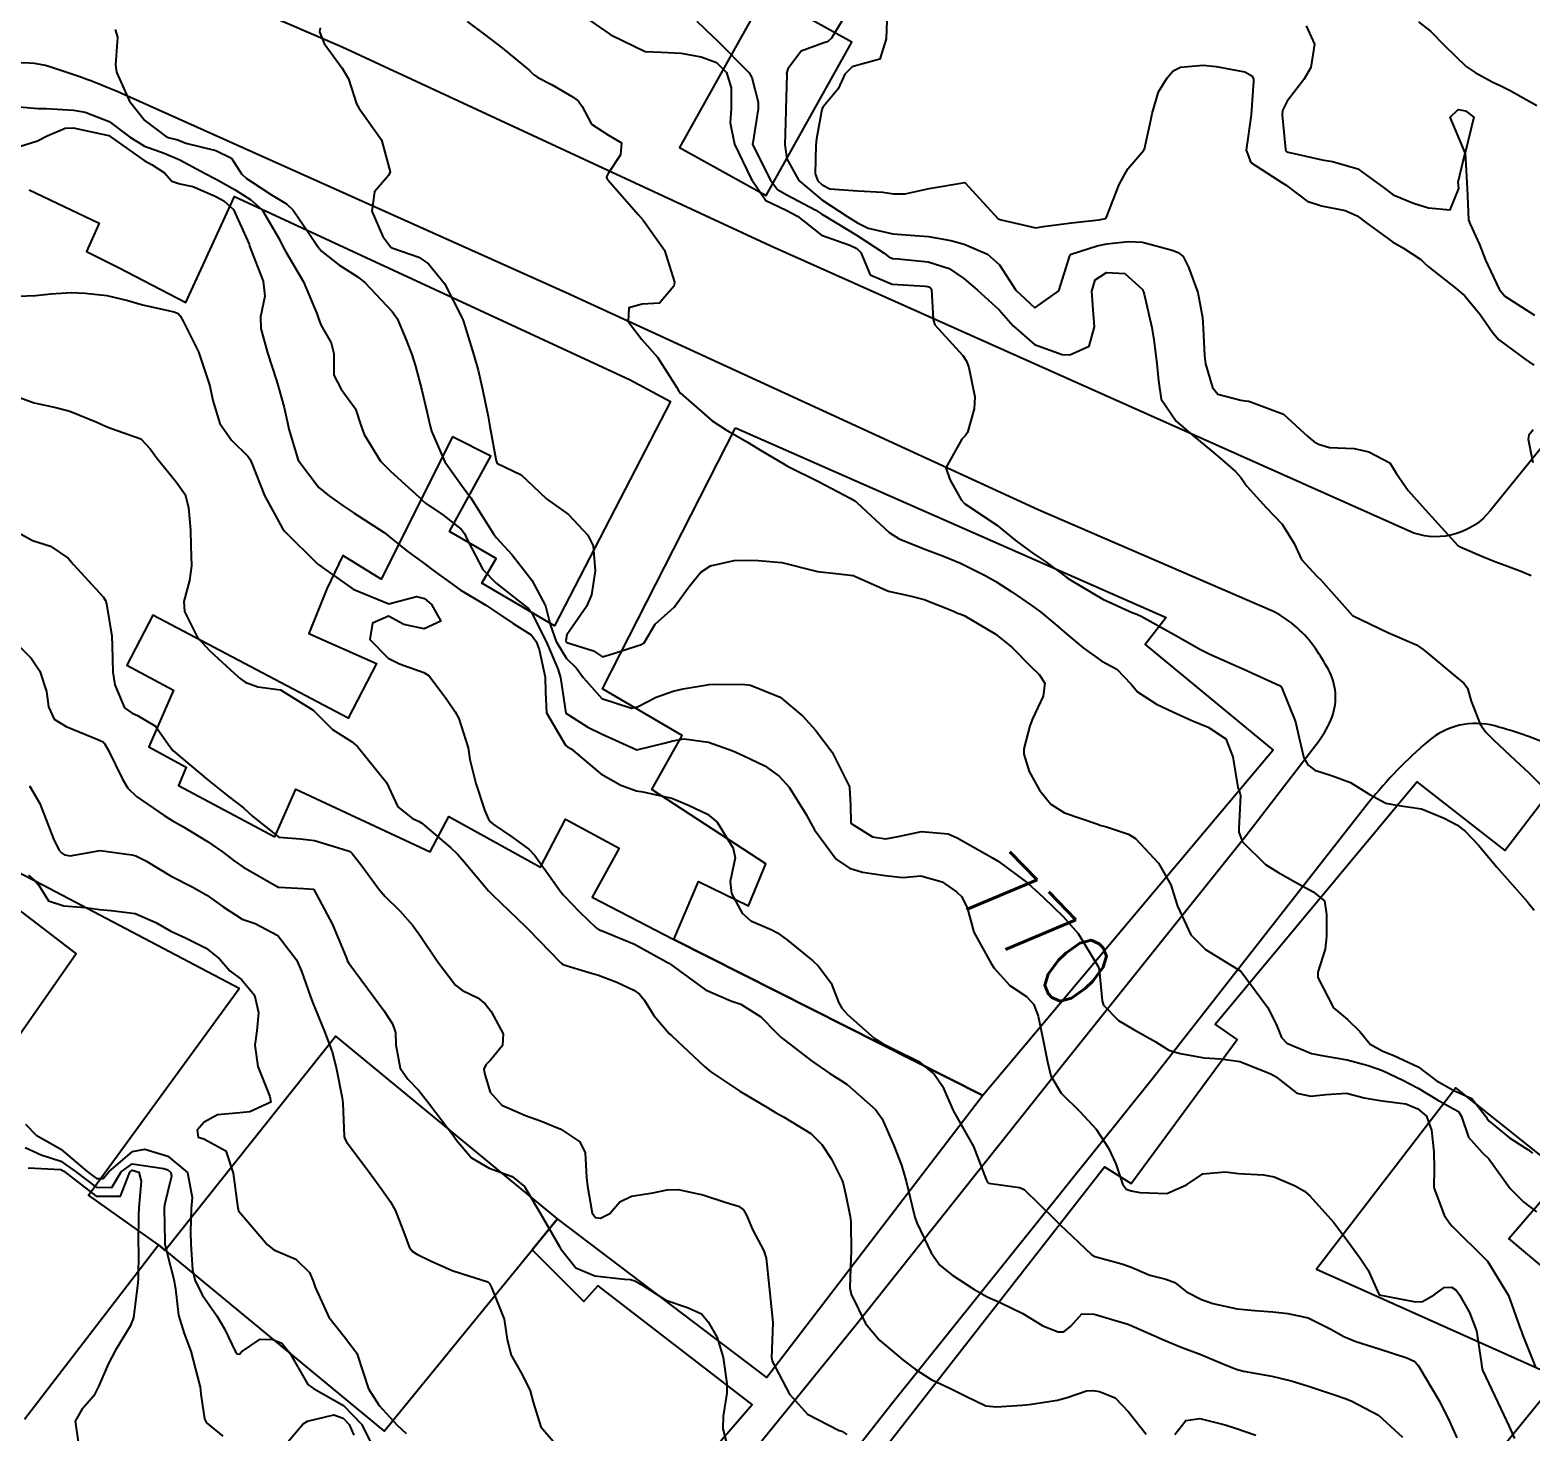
# Model space of a CAD drawing. Header units: metres. Extents: x 307586 to 320046, y 7427249 to 7434250.
# Drawn here: x 317066.9 to 317151, y 7432020.9 to 7432099.5 of the extents above; entities that cross this region are included whole.
import ezdxf
from ezdxf.enums import TextEntityAlignment as Align

# ---------------------------------------------------------------- set-up
doc = ezdxf.new("R2010")
doc.units = ezdxf.units.M
doc.header["$MEASUREMENT"] = 0
for name, color, linetype in [('Cotas', 45, 'Continuous'), ('Curvas de Nivel 1m', 11, 'Continuous'), ('Curvas de Nivel 5m', 15, 'Continuous'), ('Edificações', 30, 'Continuous'), ('Vias Primárias', 230, 'Continuous')]:
    doc.layers.add(name, color=color, linetype=linetype)
doc.styles.add('Style-STANDARD', font='STANDARD.shx')

msp = doc.modelspace()

# ---------------------------------------------------------------- linework, layer by layer
at = {"layer": 'Curvas de Nivel 1m', "flags": 128}
for points, elevation in [([(317114.94, 7432100.519), (317114.884, 7432098.988), (317114.519, 7432097.85), (317113.371, 7432097.535), (317112.967, 7432097.416), (317112.559, 7432097.018), (317112.195, 7432096.181), (317111.344, 7432095.187), (317111.29, 7432095.084), (317111.277, 7432095.031), (317110.978, 7432093.382), (317110.94, 7432093.034), (317110.903, 7432091.43), (317111.051, 7432091.032), (317111.291, 7432090.814), (317111.732, 7432090.582), (317113.287, 7432090.465), (317114.698, 7432090.4), (317115.286, 7432090.307), (317115.949, 7432090.311), (317117.289, 7432090.603), (317119.293, 7432090.93), (317121.152, 7432088.911), (317121.272, 7432088.869), (317121.329, 7432088.852), (317123.266, 7432088.402), (317123.685, 7432088.466), (317125.27, 7432088.678), (317125.44, 7432088.689), (317126.799, 7432088.845), (317127.189, 7432088.926), (317127.275, 7432089.093), (317127.941, 7432090.83), (317128.431, 7432091.698), (317129.322, 7432092.746), (317129.346, 7432092.787), (317129.353, 7432092.81), (317129.719, 7432094.426), (317129.794, 7432094.805), (317130.141, 7432096.017), (317130.636, 7432096.797), (317130.969, 7432097.194), (317131.372, 7432097.409), (317132.644, 7432097.507), (317133.373, 7432097.445), (317134.98, 7432097.134), (317135.366, 7432096.92), (317135.468, 7432096.739), (317135.476, 7432096.625), (317135.343, 7432094.74), (317135.055, 7432092.744), (317135.313, 7432092.068), (317137.12, 7432090.897), (317137.294, 7432090.791), (317137.393, 7432090.718), (317138.473, 7432089.89), (317139.282, 7432089.638), (317140.596, 7432089.361), (317141.277, 7432089.067), (317141.81, 7432088.665), (317143.257, 7432087.606), (317143.87, 7432087.259), (317144.853, 7432086.626), (317145.054, 7432086.427), (317145.247, 7432086.229), (317146.849, 7432084.983), (317147.224, 7432084.668), (317147.29, 7432084.599), (317148.171, 7432083.544), (317148.836, 7432082.575), (317149.197, 7432082.144), (317150.699, 7432081.036), (317151.175, 7432080.693)], 764), ([(317083.167, 7432099.601), (317083.123, 7432099.373), (317083.383, 7432098.726), (317084.396, 7432097.355), (317084.75, 7432096.742), (317085.202, 7432095.342), (317085.339, 7432095.079), (317086.604, 7432093.327), (317087.083, 7432091.534), (317086.984, 7432091.323), (317086.207, 7432090.408), (317086.063, 7432089.332), (317086.672, 7432087.905), (317087.126, 7432087.321), (317087.242, 7432087.255), (317088.691, 7432086.752), (317089.234, 7432086.387), (317090.131, 7432085.281), (317091.126, 7432083.339), (317091.15, 7432083.27), (317091.192, 7432083.149), (317091.776, 7432081.264), (317092.006, 7432080.42), (317092.28, 7432079.259), (317092.567, 7432077.82), (317092.669, 7432077.255), (317093.019, 7432075.335), (317093.052, 7432075.251), (317093.102, 7432075.197), (317094.422, 7432074.556), (317095.09, 7432073.915), (317095.848, 7432073.212), (317097.07, 7432072.341), (317098.165, 7432071.183), (317098.451, 7432070.583), (317098.563, 7432069.177), (317098.37, 7432067.823), (317098.083, 7432067.184), (317096.987, 7432065.582), (317096.922, 7432065.262), (317096.94, 7432065.2), (317096.982, 7432065.151), (317098.485, 7432064.684), (317098.975, 7432064.363), (317099.597, 7432064.543), (317100.981, 7432064.991), (317101.107, 7432065.023), (317101.323, 7432065.147), (317101.939, 7432066.195), (317103.003, 7432067.13), (317103.834, 7432068.304), (317104.5, 7432069.108), (317105.036, 7432069.454), (317106.371, 7432069.756), (317107.04, 7432069.781), (317107.715, 7432069.746), (317109.039, 7432069.635), (317110.888, 7432069.178), (317111.034, 7432069.138), (317112.055, 7432069.02), (317113.031, 7432068.908), (317113.198, 7432068.84), (317115.019, 7432068.042), (317116.202, 7432067.781), (317117.012, 7432067.571), (317118.611, 7432066.936), (317118.876, 7432066.807), (317119.001, 7432066.772), (317119.247, 7432066.681), (317120.99, 7432065.645), (317121.929, 7432064.901), (317122.972, 7432063.84), (317123.449, 7432063.364), (317123.764, 7432062.878), (317123.677, 7432062.154), (317123.074, 7432060.888), (317122.929, 7432060.487), (317122.6, 7432059.209), (317122.589, 7432058.893), (317122.898, 7432057.928), (317123.481, 7432056.881), (317124.109, 7432056.105), (317124.871, 7432055.621), (317126.735, 7432054.971), (317126.864, 7432054.922), (317126.929, 7432054.904), (317127.22, 7432054.835), (317128.468, 7432054.425), (317128.857, 7432054.173), (317130.142, 7432052.797), (317130.825, 7432051.581), (317131.083, 7432050.787), (317131.205, 7432050.389), (317131.955, 7432048.778), (317132.781, 7432047.956), (317134.763, 7432046.74), (317136.247, 7432044.725), (317136.733, 7432043.765), (317137.029, 7432043.018), (317137.329, 7432042.711), (317138.714, 7432042.119), (317139.403, 7432041.993), (317140.709, 7432041.771), (317141.899, 7432041.458), (317142.701, 7432041.166), (317143.845, 7432040.628), (317144.689, 7432040.179), (317145.741, 7432039.551), (317146.677, 7432039.026), (317146.949, 7432038.869), (317147.123, 7432038.593), (317147.51, 7432037.436), (317148.289, 7432036.575), (317148.648, 7432036.229), (317149.848, 7432034.558), (317150.615, 7432033.788), (317151.33, 7432033.259)], 769), ([(317091.4, 7432099.955), (317092.357, 7432099.26), (317093.381, 7432098.476), (317094.877, 7432097.227), (317095.124, 7432096.987), (317095.359, 7432096.824), (317096.164, 7432096.403), (317097.348, 7432095.718), (317097.643, 7432095.493), (317097.843, 7432095.192), (317098.363, 7432094.214), (317099.327, 7432093.6), (317100.043, 7432093.163), (317099.996, 7432092.48), (317099.297, 7432091.452), (317099.204, 7432091.261), (317099.224, 7432091.171), (317099.245, 7432091.124), (317099.292, 7432091.063), (317100.991, 7432089.153), (317101.268, 7432088.833), (317102.464, 7432087.138), (317103.013, 7432085.344), (317102.99, 7432085.132), (317102.183, 7432084.17), (317101.213, 7432084.113), (317100.458, 7432083.91), (317100.413, 7432083.158), (317101.188, 7432082.138), (317102.069, 7432081.141), (317103.156, 7432079.444), (317103.266, 7432079.24), (317103.362, 7432079.127), (317105.13, 7432077.591), (317105.872, 7432077.093), (317107.116, 7432076.387), (317107.926, 7432075.883), (317109.104, 7432075.183), (317109.358, 7432075.047), (317111.094, 7432074.175), (317112.858, 7432073.239), (317113.084, 7432073.117), (317113.153, 7432073.078), (317113.242, 7432073.008), (317115.058, 7432071.326), (317115.61, 7432070.974), (317117.047, 7432070.381), (317118.096, 7432069.997), (317119.04, 7432069.614), (317120.426, 7432068.916), (317121.028, 7432068.574), (317121.923, 7432067.997), (317123.008, 7432067.259), (317123.529, 7432066.882), (317124.339, 7432066.212), (317124.991, 7432065.654), (317125.92, 7432064.851), (317126.976, 7432064.117), (317127.802, 7432063.658), (317128.614, 7432062.815), (317128.957, 7432062.397), (317130.035, 7432061.711), (317130.94, 7432061.266), (317132.007, 7432060.779), (317132.929, 7432060.421), (317133.921, 7432059.753), (317134.317, 7432058.749), (317134.594, 7432057.038), (317134.704, 7432056.743), (317134.733, 7432056.594), (317134.653, 7432054.743), (317134.653, 7432054.535), (317134.855, 7432053.992), (317136.142, 7432052.727), (317136.836, 7432052.279), (317137.812, 7432051.722), (317138.82, 7432051.182), (317139.449, 7432050.684), (317139.566, 7432049.922), (317139.563, 7432048.682), (317139.489, 7432047.98), (317139.071, 7432046.687), (317139.073, 7432046.382), (317139.949, 7432044.678), (317140.737, 7432044.04), (317141.431, 7432043.364), (317142.009, 7432042.651), (317142.717, 7432042.255), (317143.327, 7432042.02), (317144.704, 7432041.373), (317145.699, 7432040.61), (317146.687, 7432040.058), (317147.697, 7432039.599), (317148.5, 7432038.573), (317148.559, 7432038.459), (317148.671, 7432038.338), (317149.816, 7432037.404), (317150.656, 7432036.858), (317150.85, 7432036.742), (317151.109, 7432036.543)], 768), ([(317098.247, 7432100.033), (317099.394, 7432099.26), (317099.528, 7432099.169), (317101.38, 7432098.283), (317102.27, 7432098.25), (317103.379, 7432098.188), (317104.516, 7432097.972), (317105.371, 7432097.66), (317105.93, 7432097.094), (317106.197, 7432096.249), (317106.19, 7432095.092), (317106.147, 7432094.28), (317106.376, 7432093.089), (317107.295, 7432091.189), (317107.347, 7432091.079), (317108.14, 7432089.926), (317109.276, 7432089.39), (317109.918, 7432089.044), (317111.257, 7432087.991), (317112.843, 7432087.42), (317113.246, 7432087.236), (317113.467, 7432087.007), (317113.991, 7432085.759), (317115.226, 7432085.245), (317117.057, 7432085.129), (317117.224, 7432085.112), (317117.337, 7432085.072), (317117.413, 7432084.957), (317117.518, 7432083.267), (317117.615, 7432082.954), (317119.178, 7432081.245), (317119.376, 7432080.928), (317119.516, 7432080.58), (317119.844, 7432078.923), (317119.819, 7432078.247), (317119.434, 7432076.927), (317119.302, 7432076.747), (317119.119, 7432076.555), (317118.231, 7432074.943), (317118.442, 7432074.285), (317119.085, 7432073.154), (317119.294, 7432072.928), (317121.066, 7432071.75), (317122.114, 7432070.899), (317123.046, 7432070.201), (317123.837, 7432069.674), (317124.93, 7432068.862), (317125.032, 7432068.789), (317125.227, 7432068.661), (317127.014, 7432067.583), (317128.696, 7432066.815), (317128.931, 7432066.74), (317129.002, 7432066.716), (317129.174, 7432066.635), (317130.991, 7432065.618), (317132.49, 7432064.775), (317132.98, 7432064.521), (317134.196, 7432063.973), (317134.972, 7432063.647), (317136.925, 7432062.758), (317136.963, 7432062.744), (317136.979, 7432062.736), (317136.992, 7432062.72), (317137.028, 7432062.653), (317137.818, 7432060.707), (317138.022, 7432059.802), (317138.283, 7432058.699), (317138.511, 7432058.3), (317138.906, 7432058.013), (317139.897, 7432057.686), (317140.899, 7432057.315), (317141.944, 7432056.659), (317142.885, 7432056.15), (317143.48, 7432056.045), (317144.881, 7432055.83), (317146.158, 7432055.323), (317146.868, 7432054.934), (317147.331, 7432054.593), (317148.075, 7432053.802), (317148.846, 7432052.884), (317149.113, 7432052.567), (317150.814, 7432050.621), (317150.876, 7432050.549), (317151.199, 7432050.157)], 767), ([(317104.264, 7432099.979), (317105.179, 7432099.103), (317105.39, 7432098.914), (317107.194, 7432097.082), (317107.36, 7432096.816), (317107.71, 7432095.438), (317107.715, 7432095.074), (317107.402, 7432093.157), (317107.397, 7432093.079), (317107.446, 7432092.953), (317108.392, 7432091.064), (317108.784, 7432090.553), (317109.285, 7432090.258), (317110.93, 7432089.38), (317111.274, 7432089.167), (317111.492, 7432089.028), (317113.257, 7432087.969), (317114.762, 7432086.987), (317115.025, 7432086.768), (317115.24, 7432086.68), (317115.557, 7432086.659), (317117.238, 7432086.484), (317118.411, 7432086.119), (317119.229, 7432085.551), (317119.987, 7432084.922), (317121.212, 7432083.808), (317121.989, 7432082.902), (317123.188, 7432081.865), (317124.744, 7432081.302), (317125.179, 7432081.283), (317126.264, 7432081.772), (317126.548, 7432082.847), (317126.492, 7432083.565), (317126.409, 7432084.848), (317126.587, 7432085.489), (317127.233, 7432085.889), (317128.251, 7432085.843), (317129.224, 7432084.96), (317129.3, 7432084.809), (317129.342, 7432084.688), (317129.778, 7432082.804), (317129.873, 7432082.123), (317130.052, 7432080.801), (317130.135, 7432079.829), (317130.301, 7432078.799), (317131.134, 7432077.559), (317132.048, 7432076.781), (317133.114, 7432075.905), (317133.73, 7432075.381), (317134.464, 7432074.75), (317134.755, 7432074.401), (317135.095, 7432073.929), (317136.183, 7432072.729), (317137.069, 7432071.788), (317137.754, 7432070.709), (317138.156, 7432069.815), (317139.035, 7432068.85), (317139.215, 7432068.688), (317141.013, 7432066.67), (317142.999, 7432065.72), (317144.594, 7432065.021), (317144.985, 7432064.762), (317145.161, 7432064.618), (317146.968, 7432063.107), (317147.248, 7432062.878), (317147.466, 7432062.592), (317147.668, 7432061.874), (317148.165, 7432060.582), (317148.494, 7432060.142), (317148.924, 7432059.704), (317150.123, 7432058.558), (317150.906, 7432057.849), (317152.241, 7432056.537)], 766), ([(317138.423, 7432099.725), (317138.879, 7432098.698), (317138.684, 7432097.39), (317138.293, 7432096.706), (317137.351, 7432095.502), (317137.097, 7432094.971), (317137.074, 7432094.723), (317137.255, 7432092.789), (317137.27, 7432092.721), (317137.322, 7432092.67), (317137.406, 7432092.634), (317139.316, 7432092.206), (317139.887, 7432092.112), (317141.308, 7432091.696), (317142.746, 7432090.655), (317143.289, 7432090.248), (317144.439, 7432089.787), (317145.282, 7432089.51), (317146.49, 7432089.399), (317146.973, 7432090.603), (317146.943, 7432090.959), (317147.323, 7432092.6), (317146.49, 7432094.609), (317146.933, 7432095.021), (317147.348, 7432094.951), (317147.812, 7432094.593), (317147.323, 7432092.6), (317147.449, 7432090.598), (317147.525, 7432088.845), (317147.601, 7432088.595), (317148.129, 7432087.455), (317148.472, 7432086.582), (317149.229, 7432084.953), (317149.544, 7432084.567), (317151.213, 7432083.511)], 763), ([(317144.712, 7432099.937), (317145.401, 7432099.395), (317146.18, 7432098.612), (317147.381, 7432097.448), (317147.884, 7432097.098), (317148.851, 7432096.578), (317149.369, 7432096.328), (317149.843, 7432096.088), (317151.354, 7432095.258)], 762), ([(317065.672, 7432095.242), (317067.336, 7432095.082), (317067.811, 7432095.078), (317069.335, 7432094.984), (317069.983, 7432094.873), (317071.326, 7432094.358), (317072.478, 7432093.498), (317073.308, 7432092.976), (317074.411, 7432092.58), (317075.3, 7432092.205), (317076.721, 7432091.446), (317077.29, 7432091.145), (317078.391, 7432090.53), (317079.279, 7432089.971), (317079.904, 7432089.404), (317080.864, 7432087.778), (317081.05, 7432087.392), (317081.24, 7432087.057), (317082.23, 7432085.38), (317082.967, 7432083.602), (317083.039, 7432083.372), (317083.189, 7432082.961), (317083.77, 7432081.952), (317083.918, 7432081.359), (317083.935, 7432080.133), (317084.332, 7432079.352), (317085.137, 7432078.254), (317085.44, 7432077.337), (317085.634, 7432076.819), (317086.545, 7432075.326), (317087.095, 7432074.766), (317088.702, 7432073.296), (317088.891, 7432073.112), (317089.07, 7432072.964), (317090.038, 7432072.306), (317091.056, 7432071.502), (317091.242, 7432071.268), (317091.42, 7432070.895), (317092.274, 7432069.258), (317093.021, 7432068.486), (317094.604, 7432067.226), (317094.835, 7432067.056), (317094.999, 7432066.843), (317095.82, 7432065.212), (317096.485, 7432063.687), (317096.632, 7432063.203), (317096.933, 7432061.2), (317098.165, 7432060.421), (317098.922, 7432060.042), (317100.913, 7432059.15), (317102.512, 7432059.539), (317102.918, 7432059.653), (317103.561, 7432059.762), (317104.918, 7432059.579), (317106.29, 7432059.086), (317106.909, 7432058.811), (317108.082, 7432058.244), (317108.892, 7432057.677), (317109.441, 7432057.044), (317110.388, 7432055.514), (317110.652, 7432055.032), (317110.859, 7432054.665), (317112.074, 7432053.018), (317112.835, 7432052.515), (317113.546, 7432052.286), (317114.83, 7432052.108), (317115.812, 7432051.986), (317116.83, 7432052.089), (317118.027, 7432051.74), (317118.817, 7432051.186), (317119.108, 7432050.927), (317119.414, 7432050.317), (317119.79, 7432048.92), (317120.767, 7432047.164), (317120.927, 7432046.908), (317121.804, 7432045.944), (317122.747, 7432045.327), (317123.148, 7432044.876), (317123.396, 7432044.214), (317123.677, 7432042.87), (317123.914, 7432041.658), (317124.111, 7432040.866), (317124.683, 7432039.899), (317125.757, 7432038.849), (317126.659, 7432037.885), (317127.344, 7432036.829), (317127.751, 7432035.94), (317128.119, 7432034.818), (317128.334, 7432034.528), (317128.619, 7432034.421), (317129.093, 7432034.33), (317130.618, 7432034.275), (317131.718, 7432034.774), (317132.629, 7432035.381), (317133.887, 7432035.49), (317134.63, 7432035.402), (317136.029, 7432035.326), (317136.63, 7432035.206), (317137.795, 7432034.702), (317138.327, 7432034.402), (317138.618, 7432034.156), (317139.942, 7432032.677), (317140.59, 7432031.838), (317141.454, 7432030.657), (317141.891, 7432029.975), (317142.491, 7432028.641), (317142.516, 7432028.604), (317142.552, 7432028.592), (317142.608, 7432028.584), (317144.549, 7432028.209), (317144.943, 7432028.222), (317145.595, 7432028.61), (317146.144, 7432029.018), (317146.557, 7432029.032), (317146.817, 7432028.858), (317147.014, 7432028.593), (317147.575, 7432027.617), (317147.972, 7432026.578), (317148.234, 7432024.847), (317148.255, 7432024.574), (317148.308, 7432024.38), (317148.497, 7432023.979), (317149.161, 7432022.563), (317149.788, 7432021.231), (317150.102, 7432020.554)], 771), ([(317066.017, 7432092.861), (317067.31, 7432093.267), (317067.869, 7432093.552), (317068.87, 7432093.987), (317069.32, 7432093.993), (317071.226, 7432093.599), (317071.314, 7432093.565), (317071.395, 7432093.509), (317073.3, 7432092.168), (317073.744, 7432091.93), (317074.439, 7432091.473), (317074.838, 7432091.016), (317075.287, 7432090.869), (317076.02, 7432090.718), (317077.28, 7432090.175), (317077.757, 7432089.912), (317078.302, 7432089.425), (317079.181, 7432087.474), (317079.194, 7432087.411), (317079.202, 7432087.37), (317079.242, 7432087.276), (317079.974, 7432085.402), (317080.051, 7432084.561), (317079.821, 7432083.404), (317079.837, 7432082.753), (317080.215, 7432081.4), (317080.709, 7432079.843), (317080.846, 7432079.393), (317081.137, 7432078.321), (317081.346, 7432077.388), (317081.395, 7432077.113), (317081.936, 7432075.382), (317083.08, 7432073.852), (317083.677, 7432073.361), (317084.503, 7432072.784), (317085.064, 7432072.401), (317086.739, 7432071.323), (317087.051, 7432071.086), (317088.026, 7432070.288), (317089.036, 7432069.55), (317089.389, 7432069.286), (317091.015, 7432068.109), (317092.436, 7432067.256), (317092.999, 7432066.886), (317093.983, 7432066.226), (317094.987, 7432065.597), (317095.259, 7432065.217), (317095.427, 7432064.767), (317095.769, 7432063.212), (317095.788, 7432062.374), (317095.836, 7432061.211), (317096.915, 7432059.409), (317097.03, 7432059.314), (317097.231, 7432059.195), (317098.892, 7432057.798), (317100.012, 7432057.159), (317100.88, 7432056.847), (317101.24, 7432056.786), (317102.876, 7432056.438), (317103.805, 7432056.049), (317104.867, 7432055.539), (317105.412, 7432055.095), (317106.301, 7432053.633), (317106.411, 7432053.084), (317106.139, 7432051.771), (317106.207, 7432051.086), (317106.802, 7432049.984), (317107.292, 7432049.567), (317108.468, 7432049.055), (317108.79, 7432048.879), (317109.356, 7432048.473), (317110.767, 7432047.321), (317111.09, 7432047.025), (317111.806, 7432046.067), (317112.216, 7432045.008), (317112.397, 7432044.662), (317112.736, 7432044.291), (317114.216, 7432042.985), (317114.718, 7432042.659), (317115.317, 7432042.37), (317116.704, 7432041.669), (317117.587, 7432040.947), (317118.036, 7432040.289), (317118.633, 7432038.931), (317118.672, 7432038.857), (317119.781, 7432036.919), (317120.478, 7432035.058), (317120.553, 7432034.911), (317120.622, 7432034.862), (317122.358, 7432034.622), (317122.619, 7432034.499), (317124.295, 7432032.863), (317124.598, 7432032.561), (317126.398, 7432030.842), (317126.572, 7432030.756), (317128.089, 7432030.338), (317128.566, 7432030.165), (317129.655, 7432029.706), (317130.56, 7432029.481), (317131.064, 7432029.288), (317131.71, 7432028.773), (317132.547, 7432028.336), (317133.186, 7432028.114), (317134.544, 7432027.822), (317135.549, 7432027.723), (317136.542, 7432027.651), (317137.397, 7432027.563), (317138.539, 7432027.303), (317139.792, 7432026.677), (317140.527, 7432026.261), (317141.194, 7432025.988), (317142.517, 7432025.58), (317144.06, 7432025.074), (317144.507, 7432024.87), (317144.709, 7432024.618), (317145.023, 7432024.089), (317145.911, 7432022.606), (317146.466, 7432021.465), (317146.854, 7432020.594)], 772), ([(317066.216, 7432084.562), (317067.209, 7432084.602), (317068.06, 7432084.697), (317069.211, 7432084.767), (317069.989, 7432084.744), (317071.209, 7432084.612), (317072.383, 7432084.321), (317073.202, 7432084.087), (317074.973, 7432083.687), (317075.195, 7432083.588), (317075.31, 7432083.459), (317075.475, 7432083.172), (317076.34, 7432081.448), (317076.948, 7432079.649), (317076.997, 7432079.442), (317077.142, 7432078.717), (317077.537, 7432077.434), (317078.186, 7432076.497), (317079.105, 7432075.607), (317079.243, 7432075.409), (317079.344, 7432075.162), (317080.045, 7432073.4), (317081.055, 7432071.556), (317081.178, 7432071.389), (317083.035, 7432069.557), (317083.143, 7432069.478), (317083.297, 7432069.366), (317085.015, 7432068.152), (317087.003, 7432067.32), (317088.561, 7432067.745), (317089.008, 7432067.617), (317089.4, 7432067.286), (317089.924, 7432066.35), (317088.989, 7432065.924), (317087.854, 7432066.17), (317086.996, 7432066.639), (317086.087, 7432066.234), (317085.953, 7432065.33), (317086.967, 7432064.275), (317087.607, 7432063.955), (317088.965, 7432063.484), (317089.266, 7432063.287), (317090.255, 7432061.965), (317090.721, 7432061.272), (317090.929, 7432060.899), (317091.458, 7432059.265), (317091.556, 7432058.611), (317091.887, 7432057.26), (317092.394, 7432055.728), (317092.603, 7432055.253), (317092.713, 7432055.103), (317092.86, 7432054.976), (317093.895, 7432054.272), (317094.846, 7432053.575), (317095.187, 7432053.217), (317096.183, 7432051.846), (317096.635, 7432051.202), (317096.811, 7432050.983), (317097.686, 7432050.071), (317098.632, 7432049.172), (317098.791, 7432049.063), (317098.964, 7432048.995), (317100.779, 7432048.252), (317102.694, 7432047.191), (317102.763, 7432047.15), (317102.806, 7432047.12), (317104.749, 7432045.702), (317106.17, 7432045.086), (317106.741, 7432044.882), (317107.86, 7432044.189), (317108.725, 7432043.307), (317108.985, 7432043.047), (317110.703, 7432041.712), (317111.73, 7432041.014), (317112.322, 7432040.638), (317112.687, 7432040.386), (317114.281, 7432038.984), (317114.665, 7432038.465), (317115.314, 7432036.973), (317115.735, 7432035.866), (317116.009, 7432034.966), (317116.454, 7432033.112), (317116.49, 7432032.961), (317116.598, 7432032.642), (317117.402, 7432030.948), (317117.888, 7432030.262), (317118.561, 7432029.719), (317119.795, 7432028.918), (317120.547, 7432028.487), (317121.278, 7432028.163), (317122.533, 7432027.556), (317123.652, 7432026.869), (317124.52, 7432026.533), (317124.842, 7432026.534), (317125.235, 7432026.853), (317125.843, 7432027.538), (317126.533, 7432027.515), (317128.363, 7432026.975), (317128.525, 7432026.917), (317128.785, 7432026.807), (317130.515, 7432026.036), (317131.412, 7432025.677), (317132.508, 7432025.249), (317133.715, 7432024.748), (317134.5, 7432024.435), (317134.904, 7432024.33), (317136.496, 7432024.048), (317137.575, 7432023.786), (317138.491, 7432023.499), (317140.233, 7432022.925), (317140.485, 7432022.836), (317140.606, 7432022.79), (317140.937, 7432022.663), (317142.471, 7432021.856), (317143.82, 7432020.626)], 773), ([(317065.574, 7432079.148), (317067.138, 7432078.596), (317068.347, 7432078.329), (317069.132, 7432078.124), (317070.641, 7432077.515), (317071.121, 7432077.284), (317071.475, 7432077.151), (317073.114, 7432076.582), (317073.642, 7432076.016), (317074.019, 7432075.476), (317075.084, 7432074.171), (317075.597, 7432073.455), (317075.785, 7432072.734), (317075.888, 7432071.452), (317075.916, 7432070.579), (317075.946, 7432069.451), (317075.83, 7432068.643), (317075.517, 7432067.455), (317075.563, 7432066.889), (317076.29, 7432065.447), (317076.972, 7432064.693), (317078.357, 7432063.419), (317078.671, 7432063.135), (317078.948, 7432062.943), (317079.673, 7432062.676), (317080.944, 7432062.51), (317082.769, 7432061.372), (317082.931, 7432061.19), (317083.847, 7432060.281), (317084.916, 7432059.61), (317085.249, 7432059.337), (317086.883, 7432057.32), (317087.515, 7432055.956), (317088.327, 7432055.298), (317088.703, 7432055.135), (317088.86, 7432055.043), (317090.474, 7432053.646), (317090.843, 7432053.313), (317090.865, 7432053.291), (317090.884, 7432053.269), (317091.254, 7432052.846), (317092.602, 7432051.243), (317092.698, 7432051.128), (317092.811, 7432051.012), (317094.686, 7432049.221), (317094.791, 7432049.116), (317096.639, 7432047.201), (317096.762, 7432047.12), (317098.24, 7432046.66), (317098.756, 7432046.508), (317099.781, 7432046.131), (317100.748, 7432045.668), (317101.054, 7432045.453), (317101.315, 7432045.141), (317101.853, 7432044.252), (317102.724, 7432043.251), (317102.863, 7432043.119), (317104.697, 7432041.388), (317105.056, 7432041.096), (317106.682, 7432040.015), (317107.273, 7432039.666), (317108.288, 7432039.056), (317108.67, 7432038.826), (317109.13, 7432038.582), (317110.652, 7432037.644), (317111.273, 7432037.021), (317111.821, 7432036.199), (317112.411, 7432035.003), (317112.462, 7432034.843), (317112.615, 7432034.179), (317112.868, 7432032.997), (317112.897, 7432032.698), (317112.917, 7432030.997), (317112.906, 7432030.66), (317112.843, 7432028.997), (317112.913, 7432028.63), (317113.714, 7432026.988), (317114.514, 7432026.061), (317115.818, 7432024.967), (317116.498, 7432024.426), (317117.401, 7432023.855), (317118.487, 7432023.359), (317119.346, 7432022.921), (317120.475, 7432022.388), (317121.056, 7432022.32), (317122.476, 7432022.41), (317122.895, 7432022.457), (317124.481, 7432022.707), (317124.61, 7432022.73), (317125.03, 7432022.855), (317126.108, 7432023.222), (317126.487, 7432023.24), (317126.832, 7432023.18), (317127.708, 7432022.822), (317128.471, 7432022.042), (317129.457, 7432020.8)], 774), ([(317151.138, 7432077.074), (317150.904, 7432076.783), (317150.858, 7432076.553), (317151.113, 7432075.246)], 764), ([(317065.684, 7432065.573), (317066.964, 7432064.288), (317067.443, 7432063.553), (317067.814, 7432062.42), (317067.935, 7432061.545), (317068.256, 7432060.87), (317068.922, 7432060.455), (317070.698, 7432059.729), (317070.914, 7432059.627), (317070.99, 7432059.586), (317071.079, 7432059.508), (317071.274, 7432059.138), (317072.079, 7432057.492), (317072.384, 7432056.993), (317072.873, 7432056.537), (317074.417, 7432055.464), (317074.859, 7432055.185), (317075.463, 7432054.845), (317076.842, 7432054.014), (317077.686, 7432053.427), (317078.34, 7432052.929), (317078.825, 7432052.587), (317080.704, 7432051.501), (317080.814, 7432051.452), (317080.863, 7432051.439), (317082.23, 7432051.369), (317082.779, 7432051.327), (317082.812, 7432051.31), (317083.859, 7432049.349), (317084.635, 7432047.472), (317084.682, 7432047.341), (317084.761, 7432047.19), (317086.157, 7432045.326), (317086.735, 7432044.529), (317087.209, 7432043.794), (317087.384, 7432043.31), (317087.41, 7432042.612), (317087.648, 7432041.306), (317088.076, 7432040.688), (317088.681, 7432040.055), (317089.279, 7432039.284), (317090.646, 7432037.489), (317090.809, 7432037.268), (317091.648, 7432036.27), (317092.627, 7432035.698), (317093.924, 7432035.227), (317094.617, 7432034.675), (317095.478, 7432033.211), (317096.575, 7432031.313), (317096.637, 7432031.199), (317097.484, 7432030.108), (317098.558, 7432029.67), (317100.223, 7432029.487), (317100.556, 7432029.463), (317100.803, 7432029.394), (317101.221, 7432029.14), (317102.541, 7432028.31), (317103.755, 7432027.887), (317104.529, 7432027.528), (317104.903, 7432027.096), (317105.401, 7432026.204), (317105.752, 7432025.088), (317105.944, 7432023.63), (317105.957, 7432023.085), (317105.749, 7432021.802), (317105.734, 7432021.087), (317106.199, 7432019.319)], 776), ([(317066.879, 7432057.118), (317067.449, 7432056.131), (317067.675, 7432055.548), (317068.22, 7432054.162), (317068.523, 7432053.535), (317068.663, 7432053.364), (317068.83, 7432053.262), (317069.153, 7432053.203), (317070.833, 7432053.51), (317072.607, 7432053.259), (317072.83, 7432053.196), (317073.384, 7432052.918), (317074.819, 7432052.072), (317076.021, 7432051.448), (317076.808, 7432050.992), (317077.715, 7432050.339), (317078.795, 7432049.658), (317079.509, 7432049.403), (317080.783, 7432048.742), (317081.83, 7432047.374), (317082.121, 7432046.734), (317082.604, 7432045.362), (317082.738, 7432045.005), (317083.411, 7432043.353), (317083.834, 7432042.216), (317084.049, 7432041.346), (317084.384, 7432039.635), (317084.424, 7432039.342), (317084.505, 7432037.481), (317084.552, 7432037.341), (317084.641, 7432037.184), (317086.014, 7432035.326), (317086.615, 7432034.506), (317087.111, 7432033.815), (317087.378, 7432033.308), (317087.882, 7432032.002), (317088.157, 7432031.296), (317088.325, 7432031.048), (317088.569, 7432030.884), (317089.343, 7432030.504), (317090.56, 7432029.957), (317091.086, 7432029.789), (317092.554, 7432029.325), (317092.654, 7432029.239), (317092.769, 7432029.019), (317093.463, 7432027.231), (317093.637, 7432026.104), (317093.87, 7432025.226), (317094.492, 7432024.09), (317094.933, 7432023.215), (317095.095, 7432022.592), (317095.535, 7432021.209), (317096.442, 7432020.13)], 777), ([(317066.819, 7432052.139), (317067.128, 7432051.867), (317067.399, 7432051.551), (317067.939, 7432050.677), (317068.802, 7432050.394), (317070.016, 7432050.303), (317070.8, 7432050.194), (317071.447, 7432050.148), (317072.798, 7432049.977), (317073.957, 7432049.468), (317074.786, 7432048.99), (317075.617, 7432048.615), (317076.772, 7432048.038), (317077.512, 7432047.429), (317078.1, 7432046.763), (317078.752, 7432046.273), (317079.472, 7432045.403), (317079.71, 7432044.419), (317079.607, 7432043.401), (317079.505, 7432042.601), (317079.671, 7432041.4), (317080.346, 7432039.723), (317080.4, 7432039.393), (317079.212, 7432038.857), (317078.664, 7432038.808), (317077.404, 7432038.687), (317076.655, 7432038.278), (317076.259, 7432037.833), (317076.314, 7432037.443), (317076.642, 7432037.34), (317077.88, 7432036.666), (317078.283, 7432035.415), (317078.554, 7432033.45), (317078.557, 7432033.411), (317078.56, 7432033.378), (317078.592, 7432033.311), (317080.217, 7432031.394), (317080.57, 7432031.127), (317081.795, 7432030.601), (317082.558, 7432029.856), (317082.771, 7432029.358), (317082.882, 7432029.023), (317083.641, 7432027.349), (317084.512, 7432026.258), (317085.211, 7432025.333), (317085.564, 7432024.257), (317085.869, 7432023.326), (317086.469, 7432022.401), (317087.474, 7432021.305), (317087.985, 7432020.833)], 778), ([(317066.652, 7432038.168), (317067.242, 7432037.551), (317068.141, 7432037.04), (317068.635, 7432036.757), (317070.097, 7432035.515), (317070.617, 7432035.124), (317071, 7432035.121), (317071.316, 7432035.5), (317072.634, 7432036.626), (317073.34, 7432036.769), (317074.632, 7432036.369), (317075.726, 7432035.449), (317075.996, 7432034.053), (317075.926, 7432033.447), (317075.899, 7432032.128), (317075.919, 7432031.447), (317076.005, 7432029.999), (317076.134, 7432029.444), (317076.54, 7432028.607), (317077.36, 7432027.427), (317077.796, 7432026.701), (317078.416, 7432025.411), (317078.501, 7432025.297), (317078.634, 7432025.275), (317078.755, 7432025.407), (317079.797, 7432026.11), (317080.51, 7432026.1), (317081.016, 7432025.89), (317081.442, 7432025.376), (317082.476, 7432023.58), (317082.778, 7432023.357), (317084.469, 7432022.404), (317085.503, 7432021.33), (317086.434, 7432019.444)], 779), ([(317066.792, 7432035.724), (317068.624, 7432035.619), (317068.787, 7432035.528), (317070.602, 7432034.132), (317071.966, 7432034.126), (317072.5, 7432035.482), (317072.624, 7432035.592), (317072.996, 7432035.476), (317073.123, 7432034.967), (317072.996, 7432033.476), (317072.978, 7432033.087), (317072.957, 7432031.476), (317072.97, 7432031.075), (317072.967, 7432029.476), (317072.927, 7432029.096), (317072.721, 7432027.478), (317072.693, 7432027.306), (317072.517, 7432026.853), (317071.681, 7432025.492), (317071.27, 7432024.72), (317070.763, 7432023.506), (317070.467, 7432022.942), (317069.799, 7432022.177), (317069.429, 7432021.52), (317069.596, 7432020.364)], 781), ([(317131.054, 7432020.781), (317131.675, 7432021.562), (317132.467, 7432021.672), (317133.886, 7432021.321), (317134.459, 7432021.12), (317135.603, 7432020.729)], 774)]:
    msp.add_lwpolyline(points, dxfattribs=dict(at, elevation=elevation))
at = {"layer": 'Curvas de Nivel 5m', "flags": 128}
for points, elevation in [([(317071.678, 7432099.507), (317071.804, 7432099.088), (317071.694, 7432097.507), (317071.743, 7432097.122), (317072.472, 7432095.499), (317073.327, 7432094.404), (317074.561, 7432093.471), (317075.175, 7432093.325), (317075.311, 7432093.276), (317075.63, 7432093.136), (317077.306, 7432092.723), (317078.183, 7432092.308), (317078.753, 7432091.418), (317079.034, 7432091.157), (317079.289, 7432090.996), (317080.436, 7432090.244), (317081.276, 7432089.738), (317081.655, 7432089.386), (317082.531, 7432088.1), (317083.005, 7432087.372), (317083.24, 7432087.087), (317084.202, 7432086.325), (317085.226, 7432085.668), (317085.668, 7432085.336), (317087.199, 7432083.715), (317087.474, 7432083.316), (317087.985, 7432082.112), (317088.295, 7432081.303), (317088.512, 7432080.645), (317088.866, 7432079.294), (317089.135, 7432078.102), (317089.323, 7432077.288), (317089.396, 7432077.011), (317090.142, 7432075.28), (317091.09, 7432073.971), (317091.611, 7432073.265), (317092.557, 7432071.759), (317092.878, 7432071.252), (317093.051, 7432071.018), (317093.903, 7432070.099), (317094.579, 7432069.227), (317095.024, 7432068.649), (317095.784, 7432067.212), (317096.042, 7432066.16), (317096.379, 7432065.206), (317096.974, 7432064.268), (317097.515, 7432063.738), (317097.913, 7432063.186), (317098.946, 7432062.021), (317100.604, 7432061.488), (317100.939, 7432061.562), (317101.986, 7432062.101), (317102.952, 7432062.43), (317103.512, 7432062.564), (317104.959, 7432062.809), (317105.227, 7432062.829), (317106.959, 7432062.799), (317107.269, 7432062.765), (317108.948, 7432062.088), (317110.208, 7432061.037), (317110.925, 7432060.249), (317111.846, 7432059.021), (317112.82, 7432057.075), (317112.83, 7432057.011), (317112.873, 7432056.015), (317112.892, 7432055.039), (317112.913, 7432055.009), (317114.123, 7432054.259), (317114.855, 7432054.156), (317115.545, 7432054.284), (317116.859, 7432054.575), (317118.352, 7432054.432), (317118.856, 7432054.22), (317120.44, 7432053.321), (317120.845, 7432053.097), (317121.15, 7432052.907), (317122.825, 7432051.669), (317123.7, 7432050.877), (317124.261, 7432050.322), (317124.802, 7432049.805), (317125.641, 7432048.852), (317126.765, 7432047.008), (317126.822, 7432046.839), (317126.978, 7432045.07), (317127.058, 7432044.835), (317127.893, 7432043.981), (317128.73, 7432043.488), (317129.947, 7432042.798), (317130.716, 7432042.32), (317131.364, 7432042.129), (317132.71, 7432041.89), (317133.631, 7432041.829), (317134.707, 7432041.676), (317136.442, 7432040.977), (317136.695, 7432040.831), (317136.847, 7432040.718), (317137.893, 7432039.91), (317138.683, 7432039.734), (317139.547, 7432039.819), (317140.685, 7432039.902), (317141.67, 7432039.642), (317142.681, 7432039.482), (317143.997, 7432039.309), (317144.677, 7432039.016), (317145.166, 7432038.615), (317145.452, 7432037.826), (317145.567, 7432036.611), (317145.589, 7432035.661), (317145.565, 7432034.611), (317146.154, 7432033.058), (317146.469, 7432032.601), (317146.601, 7432032.455), (317148.503, 7432030.571), (317148.535, 7432030.533), (317148.572, 7432030.49), (317149.754, 7432028.558), (317150.455, 7432026.63), (317150.481, 7432026.551), (317150.531, 7432026.42), (317151.279, 7432024.538)], 770), ([(317112.411, 7432100.012), (317111.821, 7432099.026), (317111.589, 7432098.829), (317111.389, 7432098.758), (317110.123, 7432098.302), (317109.367, 7432097.304), (317109.305, 7432097.11), (317109.303, 7432097.051), (317109.309, 7432096.997), (317109.261, 7432095.051), (317109.253, 7432094.963), (317109.206, 7432093.052), (317109.311, 7432092.266), (317109.991, 7432091.043), (317111.282, 7432089.971), (317112.724, 7432089.015), (317113.268, 7432088.679), (317113.88, 7432088.384), (317115.259, 7432088.07), (317116.234, 7432087.994), (317117.257, 7432087.914), (317118.5, 7432087.696), (317119.251, 7432087.478), (317120.552, 7432086.917), (317121.237, 7432086.323), (317122.142, 7432084.901), (317123.213, 7432083.916), (317124.553, 7432084.87), (317125.16, 7432086.78), (317125.173, 7432086.861), (317125.203, 7432086.901), (317125.244, 7432086.921), (317126.701, 7432087.396), (317127.253, 7432087.498), (317128.442, 7432087.636), (317129.255, 7432087.603), (317130.903, 7432087.139), (317131.246, 7432087.021), (317131.518, 7432086.787), (317131.828, 7432086.193), (317132.355, 7432084.779), (317132.604, 7432083.381), (317132.65, 7432082.776), (317132.723, 7432081.231), (317132.769, 7432080.774), (317133.16, 7432079.458), (317133.461, 7432079.07), (317134.763, 7432078.746), (317135.152, 7432078.686), (317135.213, 7432078.679), (317137.141, 7432077.949), (317138.512, 7432076.699), (317138.845, 7432076.419), (317139.119, 7432076.267), (317139.722, 7432076.079), (317141.116, 7432076.027), (317141.938, 7432075.838), (317143.112, 7432075.234), (317143.471, 7432074.644), (317144.136, 7432073.677), (317145.083, 7432072.62), (317146.927, 7432070.601), (317147.052, 7432070.512), (317148.399, 7432069.933), (317149.044, 7432069.678), (317150.418, 7432069.178), (317151.037, 7432068.917)], 765), ([(317065.805, 7432071.572), (317067.046, 7432070.88), (317068.055, 7432070.557), (317069.037, 7432069.89), (317069.344, 7432069.527), (317071.006, 7432067.712), (317071.127, 7432067.509), (317071.178, 7432067.332), (317071.493, 7432065.505), (317071.509, 7432064.97), (317071.536, 7432063.504), (317071.659, 7432062.789), (317072.192, 7432061.497), (317072.63, 7432061.193), (317072.929, 7432061.068), (317073.932, 7432060.479), (317074.647, 7432059.463), (317074.908, 7432059.105), (317076.883, 7432057.44), (317078.005, 7432056.554), (317078.868, 7432055.897), (317079.394, 7432055.405), (317080.846, 7432054.251), (317082.067, 7432054.149), (317082.843, 7432054.063), (317084.682, 7432053.495), (317084.834, 7432053.44), (317084.963, 7432053.339), (317085.441, 7432052.72), (317086.464, 7432051.323), (317086.809, 7432050.917), (317087.623, 7432050.13), (317088.346, 7432049.297), (317088.784, 7432048.696), (317089.741, 7432047.28), (317090.75, 7432045.964), (317091.144, 7432045.661), (317092.002, 7432045.251), (317092.406, 7432044.911), (317092.735, 7432044.473), (317093.414, 7432043.233), (317093.376, 7432042.57), (317092.701, 7432041.76), (317092.446, 7432041.495), (317092.33, 7432041.245), (317092.398, 7432040.952), (317092.68, 7432039.963), (317093.333, 7432039.233), (317094.665, 7432038.66), (317095.51, 7432038.361), (317096.653, 7432037.883), (317097.709, 7432037.184), (317098.019, 7432036.561), (317098.092, 7432035.178), (317098.134, 7432034.693), (317098.4, 7432033.173), (317098.599, 7432032.93), (317098.877, 7432032.889), (317099.399, 7432033.162), (317099.949, 7432033.817), (317100.613, 7432034.136), (317101.802, 7432034.319), (317102.616, 7432034.478), (317103.225, 7432034.506), (317104.614, 7432034.206), (317105.922, 7432033.775), (317106.608, 7432033.567), (317106.893, 7432033.363), (317107.059, 7432033.073), (317107.398, 7432032.26), (317108.033, 7432031.058), (317108.163, 7432030.65), (317108.33, 7432029.053), (317108.523, 7432027.05), (317108.462, 7432025.051), (317108.465, 7432025.013), (317108.501, 7432024.876), (317109.465, 7432023.04), (317110.466, 7432021.913), (317112.255, 7432021.003), (317112.404, 7432020.952), (317112.452, 7432020.929), (317112.674, 7432020.774)], 775), ([(317066.636, 7432036.864), (317067.533, 7432036.448), (317068.628, 7432036.085), (317069.44, 7432035.522), (317070.61, 7432034.628), (317071.483, 7432034.623), (317072.014, 7432035.489), (317072.628, 7432035.942), (317074.404, 7432035.683), (317074.624, 7432035.601), (317074.79, 7432035.458), (317074.827, 7432035.251), (317074.606, 7432034.327), (317074.43, 7432033.627), (317074.416, 7432033.462), (317074.453, 7432031.583), (317074.464, 7432031.461), (317074.568, 7432030.988), (317074.952, 7432029.456), (317075.06, 7432028.94), (317075.225, 7432027.453), (317075.532, 7432026.431), (317075.905, 7432025.446), (317076.416, 7432023.498), (317076.426, 7432023.44), (317076.469, 7432023.032), (317076.673, 7432021.655), (317076.792, 7432021.435), (317077.707, 7432020.683)], 780), ([(317080.917, 7432019.862), (317082.212, 7432021.364), (317082.455, 7432021.526), (317083.93, 7432021.873), (317084.458, 7432021.682), (317084.793, 7432021.337), (317085.041, 7432020.74)], 780)]:
    msp.add_lwpolyline(points, dxfattribs=dict(at, elevation=elevation))
at = {"layer": 'Edificações'}
for points in [[(317108.095, 7432101.506), (317103.304, 7432092.909), (317108.159, 7432090.203), (317112.951, 7432098.8)], [(317106.44, 7432077.191), (317130.564, 7432066.557), (317129.388, 7432065.056), (317136.576, 7432059.116), (317120.299, 7432039.763), (317102.981, 7432048.509), (317104.354, 7432051.773), (317107.164, 7432050.402), (317108.144, 7432052.752), (317101.74, 7432056.929), (317103.439, 7432059.943), (317098.99, 7432062.57)]]:
    msp.add_lwpolyline(points, close=True, dxfattribs=at)
for points in [[(317066.85, 7432090.534), (317070.767, 7432088.661), (317070.058, 7432087.08), (317071.891, 7432086.164), (317075.641, 7432084.208), (317078.35, 7432090.159), (317100.533, 7432079.875), (317102.788, 7432078.664), (317096.301, 7432066.085), (317092.216, 7432068.483), (317093.016, 7432069.871), (317090.404, 7432071.386), (317092.721, 7432075.593), (317090.573, 7432076.687), (317086.579, 7432068.704), (317084.433, 7432070.027), (317083.532, 7432068.175), (317082.525, 7432065.661), (317086.317, 7432063.987), (317084.728, 7432060.917), (317073.779, 7432066.688), (317072.322, 7432063.883), (317074.945, 7432062.481), (317073.562, 7432059.315), (317075.642, 7432058.17), (317075.218, 7432057.152), (317080.611, 7432054.268), (317081.8, 7432056.94), (317089.316, 7432053.419), (317090.378, 7432055.413), (317095.503, 7432052.575), (317096.904, 7432055.263), (317099.918, 7432053.63), (317098.411, 7432050.878), (317102.981, 7432048.509), (317120.299, 7432039.763), (317108.19, 7432023.961), (317096.46, 7432032.862), (317095.036, 7432031.119), (317097.939, 7432028.236), (317098.718, 7432029.101), (317107.378, 7432022.431), (317097.854, 7432011.437)], [(317066.592, 7432021.636), (317074.107, 7432031.398), (317086.74, 7432020.963), (317096.46, 7432032.862), (317084.035, 7432043.1), (317074.482, 7432031.088), (317074.107, 7432031.398), (317070.168, 7432034.178), (317078.618, 7432045.763), (317067.658, 7432051.535), (317049.915, 7432060.716)], [(317114.998, 7432020.257), (317127.108, 7432035.772), (317128.609, 7432034.844), (317134.543, 7432042.913), (317133.327, 7432043.769), (317144.624, 7432057.353), (317149.557, 7432053.497), (317152.345, 7432057.139)], [(317064.491, 7432051.52), (317069.485, 7432047.714), (317063.571, 7432039.244)], [(317175.512, 7432017.599), (317166.269, 7432024.624), (317164.453, 7432021.913), (317157.225, 7432027.832), (317156.128, 7432026.414), (317149.768, 7432031.756), (317152.876, 7432035.365), (317146.802, 7432040.21), (317138.996, 7432030.031), (317152.592, 7432023.952), (317140.984, 7432009.67)]]:
    msp.add_lwpolyline(points, dxfattribs=at)
at = {"layer": 'Vias Primárias'}
for points in [[(317172.112, 7432101.228), (317166.905, 7432094.952), (317148.732, 7432072.534, -0.312694), (317144.459, 7432071.289), (317127.111, 7432079.011), (317108.372, 7432087.386), (317084.388, 7432098.517), (317071.534, 7432104.079, -0.008112)], [(317172.112, 7432101.228), (317166.905, 7432094.952), (317148.732, 7432072.534, -0.312694), (317144.459, 7432071.289), (317127.111, 7432079.011), (317108.372, 7432087.386), (317084.388, 7432098.517), (317071.534, 7432104.079, -0.008112)], [(317066.761, 7431993.783, 0.013168), (317076.007, 7431989.229, -0.003983), (317078.936, 7431987.852, 0.209212), (317081.899, 7431987.749, 0.149415), (317082.588, 7431988.299), (317092.589, 7432001.601), (317101.277, 7432012.25), (317113.208, 7432026.943), (317124.796, 7432041.532), (317135.046, 7432054.331), (317139.111, 7432059.62, 0.076138), (317139.869, 7432060.997, 0.217999), (317139.663, 7432063.647, 0.023296), (317138.939, 7432064.817, 0.120972), (317136.63, 7432066.882), (317123.392, 7432072.593), (317096.914, 7432084.773), (317072.499, 7432095.722, 0.02923), (317068.069, 7432097.405, 0.248031), (317063.382, 7432096.545)], [(317066.761, 7431993.783, 0.013168), (317076.007, 7431989.229, -0.003983), (317078.936, 7431987.852, 0.209212), (317081.899, 7431987.749, 0.149415), (317082.588, 7431988.299), (317092.589, 7432001.601), (317101.277, 7432012.25), (317113.208, 7432026.943), (317124.796, 7432041.532), (317135.046, 7432054.331), (317139.111, 7432059.62, 0.076138), (317139.869, 7432060.997, 0.217999), (317139.663, 7432063.647, 0.023296), (317138.939, 7432064.817, 0.120972), (317136.63, 7432066.882), (317123.392, 7432072.593), (317096.914, 7432084.773), (317072.499, 7432095.722, 0.02923), (317068.069, 7432097.405, 0.248031), (317063.382, 7432096.545)], [(317191.375, 7431961.801), (317203.371, 7431977.032), (317214.037, 7431990.401), (317229.212, 7432009.497), (317233.36, 7432014.57, 0.127753), (317234.261, 7432016.529, 0.104097), (317234.208, 7432018.277, 0.111006), (317232.193, 7432022.355, 0.171487), (317230.815, 7432023.202), (317206.46, 7432034.238), (317181.093, 7432046.065), (317152.491, 7432059.224, 0.042698), (317149, 7432060.483, 0.248126), (317145.241, 7432059.619, 0.04372), (317141.949, 7432056.231), (317129.865, 7432040.79), (317115.201, 7432022.491), (317103.869, 7432008.067), (317091.511, 7431992.783), (317090.039, 7431991.034, 0.28088), (317088.872, 7431983.407, 0.138158), (317090.676, 7431981.132), (317101.542, 7431975.982), (317139.262, 7431958.747)], [(317191.375, 7431961.801), (317203.371, 7431977.032), (317214.037, 7431990.401), (317229.212, 7432009.497), (317233.36, 7432014.57, 0.127753), (317234.261, 7432016.529, 0.104097), (317234.208, 7432018.277, 0.111006), (317232.193, 7432022.355, 0.171487), (317230.815, 7432023.202), (317206.46, 7432034.238), (317181.093, 7432046.065), (317152.491, 7432059.224, 0.042698), (317149, 7432060.483, 0.248126), (317145.241, 7432059.619, 0.04372), (317141.949, 7432056.231), (317129.865, 7432040.79), (317115.201, 7432022.491), (317103.869, 7432008.067), (317091.511, 7431992.783), (317090.039, 7431991.034, 0.28088), (317088.872, 7431983.407, 0.138158), (317090.676, 7431981.132), (317101.542, 7431975.982), (317139.262, 7431958.747)]]:
    msp.add_lwpolyline(points, format="xyb", dxfattribs=at)

# ---------------------------------------------------------------- texts
at = {"layer": 'Cotas', "style": 'Style-STANDARD'}
msp.add_text('770', height=4, rotation=314.17488, dxfattribs=at).set_placement((317123.323, 7432049.006, 770), align=Align.MIDDLE_CENTER)

doc.saveas('drawing.dxf')
